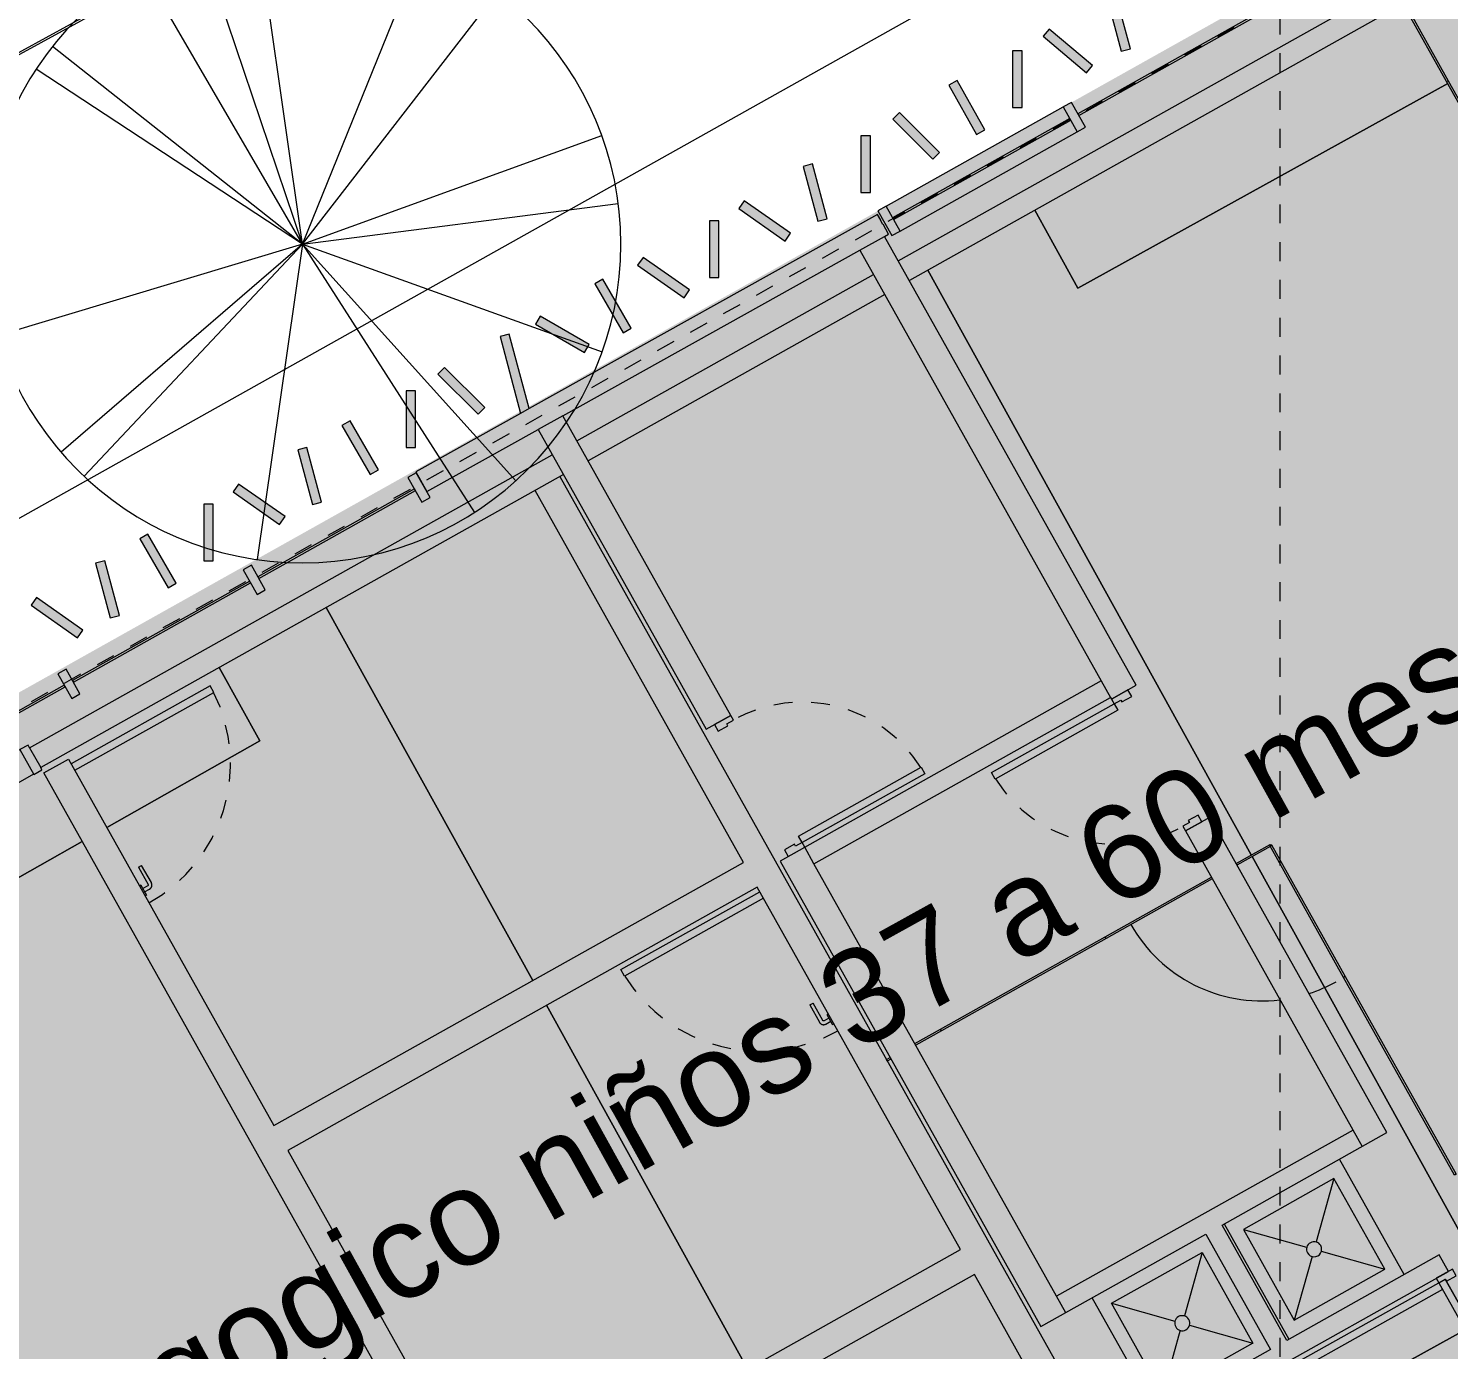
# Model space of a CAD drawing. Header units: metres. Extents: x -16.5 to 80.2, y 17.9 to 114.6.
# Drawn here: x 35.51 to 43.03, y 73.64 to 80.63 of the extents above; entities that cross this region are included whole.
import ezdxf

# ---------------------------------------------------------------- set-up
doc = ezdxf.new("R2010")
doc.units = ezdxf.units.M
doc.linetypes.add('LineaDiscontinua-1_5mm', pattern=[0.003, 0.0015, -0.0015])
doc.linetypes.add('LíneaDeRejilla', pattern=[0.021, 0.012, -0.003, 0.003, -0.003])
for name, color, linetype, lineweight in [('00_URB_HUELLA JARDÍN', 7, 'Continuous', 5), ('00_URB_ZONAS VERDES_NO CTA', 63, 'Continuous', 5), ('A-DETL-GENF', 92, 'Continuous', 5), ('A-GENM', 13, 'Continuous', 5), ('A-GLAZ-CURT', 52, 'Continuous', 9), ('A-GLAZ-CWMG', 51, 'Continuous', 13), ('A-MURO', 113, 'Continuous', 9), ('A-MURO-ACHU', 111, 'Continuous', 9), ('A-PISO', 51, 'Continuous', 9), ('A-PSAJ-ARBOL', 71, 'Continuous', 5), ('A-PUER', 31, 'Continuous', 5), ('A-PUER-MARC', 31, 'Continuous', 5), ('A-TEXT-NOTA', 2, 'Continuous', 5), ('A-VENT-CORT', 52, 'Continuous', 5), ('A-VENT-CORT-MARC', 51, 'Continuous', 5), ('A-WALL', 113, 'Continuous', 18), ('H-HID-APAR', 6, 'Continuous', 5), ('S-REJI', 1, 'Continuous', 5)]:
    doc.layers.add(name, color=color, linetype=linetype, lineweight=lineweight)
doc.styles.add('Arial_3', font='arial.ttf', dxfattribs={"height": 0.5})

# ---------------------------------------------------------------- blocks, each defined once
blk = doc.blocks.new('Panel de sistema - Vidrio-10-1619755-Nivel 2')
at = {"layer": 'A-VENT-CORT'}
for p, q in [((-0.5, 0.005), (0.5, 0.005)), ((-0.5, 0.005), (-0.5, -0.005)), ((0.5, 0.005), (0.5, -0.005)), ((0.5, -0.005), (-0.5, -0.005))]:
    blk.add_line(p, q, dxfattribs=at)
blk = doc.blocks.new('M_Door-Curtain-Wall-Single-Glass - M_Door-Curtain-Wall-Single-Glass-1594225-Nivel 2')
at = {"layer": 'A-PUER'}
for start, end in [(90.36112, 157.44273), (168.76279, 180)]:
    blk.add_arc((0.4, 0.0508), 0.8, start, end, dxfattribs=at)
blk = doc.blocks.new('Panel de sistema - Vidrio-10-1619760-Nivel 2')
at = {"layer": 'A-VENT-CORT'}
for p, q in [((-0.4, 0.005), (0.4, 0.005)), ((-0.4, 0.005), (-0.4, -0.005)), ((0.4, 0.005), (0.4, -0.005)), ((0.4, -0.005), (-0.4, -0.005))]:
    blk.add_line(p, q, dxfattribs=at)
blk = doc.blocks.new('Panel de sistema - Vidrio-10-1619761-Nivel 2')
at = {"layer": 'A-VENT-CORT'}
for p, q in [((-0.6, 0.005), (0.6, 0.005)), ((-0.6, 0.005), (-0.6, -0.005)), ((0.6, 0.005), (0.6, -0.005)), ((0.6, -0.005), (-0.6, -0.005))]:
    blk.add_line(p, q, dxfattribs=at)
blk = doc.blocks.new('Panel de sistema - Vidrio-10-1619762-Nivel 2')
at = {"layer": 'A-VENT-CORT'}
for p, q in [((-0.2188, 0.005), (0.2188, 0.005)), ((-0.2188, 0.005), (-0.2188, -0.005)), ((0.2188, 0.005), (0.2188, -0.005)), ((0.2188, -0.005), (-0.2188, -0.005))]:
    blk.add_line(p, q, dxfattribs=at)
blk = doc.blocks.new('Panel de sistema - Vidrio-10-V33-Nivel 2')
at = {"layer": 'A-VENT-CORT'}
for p, q in [((-0.5, 0.005), (-0.2936, 0.005)), ((-0.5, 0.005), (-0.5, -0.005)), ((-0.1436, 0.005), (0.5, 0.005)), ((0.5, 0.005), (0.5, -0.005)), ((-0.2936, -0.005), (-0.5, -0.005)), ((0.5, -0.005), (-0.1436, -0.005))]:
    blk.add_line(p, q, dxfattribs=at)
blk = doc.blocks.new('Panel de sistema - Vidrio-10-1619813-Nivel 2')
at = {"layer": 'A-VENT-CORT'}
for p, q in [((-0.1643, 0.005), (-0.0079, 0.005)), ((-0.1643, 0.005), (-0.1643, -0.005)), ((0.1421, 0.005), (0.1643, 0.005)), ((0.1643, 0.005), (0.1643, -0.005)), ((-0.0079, -0.005), (-0.1643, -0.005)), ((0.1643, -0.005), (0.1421, -0.005))]:
    blk.add_line(p, q, dxfattribs=at)
blk = doc.blocks.new('Puerta-Batiente-ConVentanaSuperior - 900x2200-HojaConDilataciones_3_-1601602-Nivel 2')
at = {"layer": 'A-PUER'}
for p, q in [((-0.422, -0.919), (-0.422, -0.075)), ((-0.382, -0.075), (-0.382, -0.919)), ((-0.382, -0.919), (-0.422, -0.919))]:
    blk.add_line(p, q, dxfattribs=at)
at = {"layer": 'A-PUER', "linetype": 'LineaDiscontinua-1_5mm'}
blk.add_arc((-0.422, -0.075), 0.844, 272.71646, 0, dxfattribs=at)
blk = doc.blocks.new('Manija-Horizontal-SinCerradura - 120-1601621-Nivel 2')
at = {"layer": 'A-PUER'}
for p, q in [((0.12, 0.008), (0.12, 0)), ((0.12, 0.008), (0.18, 0.008)), ((0.124, 0.008), (0.12, 0.008)), ((0.14, 0.038), (0.14, 0.008)), ((0.16, 0.008), (0.16, 0.038)), ((0.27, 0.063), (0.165, 0.063)), ((0.165, 0.043), (0.27, 0.043)), ((0.18, 0.008), (0.176, 0.008)), ((0.18, 0), (0.18, 0.008)), ((0.27, 0.063), (0.27, 0.043))]:
    blk.add_line(p, q, dxfattribs=at)
at = {"layer": 'A-PUER', "flags": 128}
for points in [[(0.165, 0.063), (0.164, 0.063), (0.163, 0.0629), (0.162, 0.0628), (0.161, 0.0627), (0.16, 0.0625), (0.1591, 0.0623), (0.1581, 0.062), (0.1571, 0.0617), (0.1562, 0.0614), (0.1553, 0.061), (0.1544, 0.0606), (0.1535, 0.0602), (0.1526, 0.0597), (0.1517, 0.0592), (0.1509, 0.0586), (0.1501, 0.0581), (0.1493, 0.0574), (0.1485, 0.0568), (0.1478, 0.0561), (0.1471, 0.0554), (0.1464, 0.0547), (0.1457, 0.0539), (0.1451, 0.0531), (0.1445, 0.0523), (0.144, 0.0515), (0.1434, 0.0507), (0.143, 0.0498), (0.1425, 0.0489), (0.1421, 0.048), (0.1417, 0.0471), (0.1414, 0.0461), (0.141, 0.0452), (0.1408, 0.0442), (0.1406, 0.0432), (0.1404, 0.0422), (0.1402, 0.0413), (0.1401, 0.0403), (0.14, 0.0393), (0.14, 0.0383), (0.14, 0.038)], [(0.16, 0.038), (0.16, 0.0382), (0.16, 0.0384), (0.16, 0.0386), (0.1601, 0.0388), (0.1601, 0.039), (0.1601, 0.0392), (0.1602, 0.0394), (0.1603, 0.0396), (0.1603, 0.0398), (0.1604, 0.0399), (0.1605, 0.0401), (0.1606, 0.0403), (0.1607, 0.0405), (0.1608, 0.0407), (0.1609, 0.0408), (0.161, 0.041), (0.1611, 0.0411), (0.1612, 0.0413), (0.1614, 0.0414), (0.1615, 0.0416), (0.1617, 0.0417), (0.1618, 0.0419), (0.162, 0.042), (0.1621, 0.0421), (0.1623, 0.0422), (0.1625, 0.0423), (0.1626, 0.0424), (0.1628, 0.0425), (0.163, 0.0426), (0.1632, 0.0427), (0.1634, 0.0427), (0.1636, 0.0428), (0.1638, 0.0428), (0.164, 0.0429), (0.1642, 0.0429), (0.1643, 0.043), (0.1645, 0.043), (0.1647, 0.043), (0.1649, 0.043), (0.165, 0.043)]]:
    blk.add_lwpolyline(points, dxfattribs=at)
blk = doc.blocks.new('Montante rectangular - 50x150-1633855-Nivel 2')
at = {"layer": 'A-VENT-CORT-MARC'}
for p, q in [((-0.05, -0.075), (-0.05, 0.075)), ((-0.05, 0.075), (0, 0.075)), ((0, 0.075), (0, 0.0618)), ((0, -0.075), (-0.05, -0.075)), ((0, -0.0582), (0, -0.075))]:
    blk.add_line(p, q, dxfattribs=at)
blk = doc.blocks.new('Montante rectangular - 50x150-1741023-Nivel 2')
at = {"layer": 'A-VENT-CORT-MARC'}
for p, q in [((34.7374, 76.4082), (35.4657, 76.8166)), ((35.539, 76.6858), (34.8107, 76.2774))]:
    blk.add_line(p, q, dxfattribs=at)
blk = doc.blocks.new('Puerta-Batiente-HojaLisa - 900x2200-V14-Nivel 2')
at = {"layer": 'A-PUER'}
for p, q in [((-0.382, 0.919), (-0.422, 0.919)), ((-0.422, 0.919), (-0.422, 0.075)), ((-0.382, 0.075), (-0.382, 0.919))]:
    blk.add_line(p, q, dxfattribs=at)
at = {"layer": 'A-PUER', "linetype": 'LineaDiscontinua-1_5mm'}
blk.add_arc((-0.422, 0.075), 0.844, 360, 87.28354, dxfattribs=at)
blk = doc.blocks.new('Manija-Horizontal-SinCerradura - 120-1041476-Nivel 2')
at = {"layer": 'A-PUER'}
for p, q in [((0.12, 0), (0.12, -0.008)), ((0.18, -0.008), (0.18, 0)), ((0.12, -0.008), (0.124, -0.008)), ((0.18, -0.008), (0.12, -0.008)), ((0.14, -0.008), (0.14, -0.038)), ((0.16, -0.038), (0.16, -0.008)), ((0.27, -0.043), (0.165, -0.043)), ((0.165, -0.063), (0.27, -0.063)), ((0.176, -0.008), (0.18, -0.008)), ((0.27, -0.043), (0.27, -0.063))]:
    blk.add_line(p, q, dxfattribs=at)
at = {"layer": 'A-PUER', "flags": 128}
for points in [[(0.14, -0.038), (0.14, -0.039), (0.1401, -0.04), (0.1402, -0.041), (0.1403, -0.042), (0.1405, -0.043), (0.1407, -0.0439), (0.141, -0.0449), (0.1413, -0.0459), (0.1416, -0.0468), (0.142, -0.0477), (0.1424, -0.0486), (0.1428, -0.0495), (0.1433, -0.0504), (0.1438, -0.0513), (0.1444, -0.0521), (0.1449, -0.0529), (0.1456, -0.0537), (0.1462, -0.0545), (0.1469, -0.0552), (0.1476, -0.0559), (0.1483, -0.0566), (0.1491, -0.0573), (0.1499, -0.0579), (0.1507, -0.0585), (0.1515, -0.059), (0.1523, -0.0596), (0.1532, -0.06), (0.1541, -0.0605), (0.155, -0.0609), (0.1559, -0.0613), (0.1569, -0.0616), (0.1578, -0.062), (0.1588, -0.0622), (0.1598, -0.0624), (0.1608, -0.0626), (0.1617, -0.0628), (0.1627, -0.0629), (0.1637, -0.063), (0.1647, -0.063), (0.165, -0.063)], [(0.165, -0.043), (0.1648, -0.043), (0.1646, -0.043), (0.1644, -0.043), (0.1642, -0.0429), (0.164, -0.0429), (0.1638, -0.0429), (0.1636, -0.0428), (0.1634, -0.0427), (0.1632, -0.0427), (0.1631, -0.0426), (0.1629, -0.0425), (0.1627, -0.0424), (0.1625, -0.0423), (0.1623, -0.0422), (0.1622, -0.0421), (0.162, -0.042), (0.1619, -0.0419), (0.1617, -0.0418), (0.1616, -0.0416), (0.1614, -0.0415), (0.1613, -0.0413), (0.1611, -0.0412), (0.161, -0.041), (0.1609, -0.0409), (0.1608, -0.0407), (0.1607, -0.0405), (0.1606, -0.0404), (0.1605, -0.0402), (0.1604, -0.04), (0.1603, -0.0398), (0.1603, -0.0396), (0.1602, -0.0394), (0.1602, -0.0392), (0.1601, -0.039), (0.1601, -0.0388), (0.16, -0.0387), (0.16, -0.0385), (0.16, -0.0383), (0.16, -0.0381), (0.16, -0.038)]]:
    blk.add_lwpolyline(points, dxfattribs=at)
blk = doc.blocks.new('DISPOSICIÓN URBANA JARDIN_dwg-1215257-Nivel 2')
at = {"layer": '00_URB_HUELLA JARDÍN', "color": 253}
for p, q in [((66.9492, 107.809), (69.9924, 106.0063)), ((67.0484, 103.5079), (65.1064, 104.6583)), ((69.0703, 102.3102), (67.1774, 103.4315)), ((64.6188, 102.9353), (63.9494, 101.7777))]:
    blk.add_line(p, q, dxfattribs=at)
at = {"layer": '00_URB_HUELLA JARDÍN', "color": 253, "flags": 128}
for points in [[(68.823, 110.0547), (67.6828, 108.1299), (67.2773, 108.3701)], [(70.001, 106.0012), (72.3568, 104.6057), (71.2363, 102.7141)], [(64.7782, 104.0972), (65.16, 103.871), (64.6939, 103.0651)]]:
    blk.add_lwpolyline(points, dxfattribs=at)
at = {"layer": '00_URB_ZONAS VERDES_NO CTA', "color": 254}
for p, q in [((69.9924, 106.0063), (66.9492, 107.809)), ((65.1064, 104.6583), (67.0484, 103.5079)), ((67.1774, 103.4315), (69.0703, 102.3102)), ((63.9494, 101.7777), (64.6188, 102.9353))]:
    blk.add_line(p, q, dxfattribs=at)
at = {"layer": '00_URB_ZONAS VERDES_NO CTA', "color": 254, "flags": 128}
for points in [[(67.2773, 108.3701), (67.6828, 108.1299), (68.823, 110.0547)], [(71.2363, 102.7141), (72.3568, 104.6057), (70.001, 106.0012)], [(64.6939, 103.0651), (65.16, 103.871), (64.7782, 104.0972)]]:
    blk.add_lwpolyline(points, dxfattribs=at)
blk = doc.blocks.new('Puerta-Batiente-ConDilataciones - 900x2200-3 Dilataciones-1189421-Nivel 2')
at = {"layer": 'A-GENM'}
for p, q in [((0.422, -0.035), (-0.422, -0.035)), ((-0.422, -0.075), (0.422, -0.075)), ((-0.422, -0.075), (0.422, -0.075)), ((-0.422, -0.075), (0.422, -0.075)), ((0.41, -0.035), (-0.41, -0.035)), ((0.41, -0.035), (-0.41, -0.035))]:
    blk.add_line(p, q, dxfattribs=at)
at = {"layer": 'A-PUER'}
for p, q in [((-0.422, -0.919), (-0.422, -0.075)), ((-0.422, -0.075), (-0.382, -0.075)), ((-0.382, -0.075), (-0.382, -0.919)), ((-0.382, -0.919), (-0.422, -0.919))]:
    blk.add_line(p, q, dxfattribs=at)
at = {"layer": 'A-PUER', "linetype": 'LineaDiscontinua-1_5mm'}
blk.add_arc((-0.422, -0.075), 0.844, 272.71646, 0, dxfattribs=at)
at = {"layer": 'A-PUER-MARC', "lineweight": 9}
for p, q in [((-0.41, 0.025), (-0.45, 0.025)), ((-0.45, 0.025), (-0.45, -0.075)), ((-0.41, -0.035), (-0.41, 0.025)), ((0.45, 0.025), (0.41, 0.025)), ((0.41, 0.025), (0.41, -0.035)), ((0.45, -0.075), (0.45, 0.025)), ((-0.45, -0.075), (-0.422, -0.075)), ((-0.422, -0.075), (-0.422, -0.035)), ((-0.422, -0.035), (-0.41, -0.035)), ((0.41, -0.035), (0.422, -0.035)), ((0.422, -0.035), (0.422, -0.075)), ((0.422, -0.075), (0.45, -0.075))]:
    blk.add_line(p, q, dxfattribs=at)
blk = doc.blocks.new('Puerta-Batiente-HojaLisa - 800x2200-V83-Nivel 2')
at = {"layer": 'A-PUER'}
for p, q in [((-0.372, -0.819), (-0.372, -0.075)), ((-0.372, -0.075), (-0.332, -0.075)), ((-0.332, -0.075), (-0.332, -0.819)), ((-0.332, -0.819), (-0.372, -0.819))]:
    blk.add_line(p, q, dxfattribs=at)
at = {"layer": 'A-PUER', "linetype": 'LineaDiscontinua-1_5mm'}
blk.add_arc((-0.372, -0.075), 0.744, 273.0819, 0, dxfattribs=at)
at = {"layer": 'A-PUER-MARC', "lineweight": 9}
for p, q in [((-0.36, 0.025), (-0.4, 0.025)), ((-0.4, 0.025), (-0.4, -0.075)), ((-0.36, -0.035), (-0.36, 0.025)), ((0.4, 0.025), (0.36, 0.025)), ((0.36, 0.025), (0.36, -0.035)), ((0.4, -0.075), (0.4, 0.025)), ((-0.4, -0.075), (-0.372, -0.075)), ((-0.372, -0.075), (-0.372, -0.035)), ((-0.372, -0.035), (-0.36, -0.035)), ((0.36, -0.035), (0.372, -0.035)), ((0.372, -0.035), (0.372, -0.075)), ((0.372, -0.075), (0.4, -0.075))]:
    blk.add_line(p, q, dxfattribs=at)
blk = doc.blocks.new('M_RPC Tree - Deciduous - Scarlet Oak - 6 mts-V99-Nivel 2')
at = {"layer": 'A-PSAJ-ARBOL'}
for q in [(-0.2391, 1.6695), (-0.5395, 1.5979), (0.6341, 1.5628), (-0.8483, 1.4577), (1.0322, 1.3338), (-1.3227, 1.0464), (-1.4088, 0.9271), (1.5855, 0.5751), (1.6727, 0.2154), (-1.6152, -0.4853), (-1.2773, -1.1013), (-1.1555, -1.2285), (-0.2396, -1.6694), (0.9105, -1.4196), (1.1293, -1.2526), (1.5873, -0.5699)]:
    blk.add_line((0, 0), q, dxfattribs=at)
for start, end in [(360, 180), (180, 360)]:
    blk.add_arc((0, 0), 1.6865, start, end, dxfattribs=at)
blk = doc.blocks.new('Panel de sistema - Vidrio-10-1532750-Nivel 2')
at = {"layer": 'A-GLAZ-CURT'}
for p, q in [((0.5375, 0.005), (-0.5375, 0.005)), ((-0.5375, 0.005), (-0.5375, -0.005)), ((0.5375, -0.005), (0.5375, 0.005)), ((-0.5375, -0.005), (0.5375, -0.005))]:
    blk.add_line(p, q, dxfattribs=at)
blk = doc.blocks.new('Montante rectangular - 50x150-1716499-Nivel 2')
at = {"layer": 'A-GLAZ-CWMG'}
for p, q in [((-0.05, 0.075), (0, 0.075)), ((-0.05, -0.075), (-0.05, 0.075)), ((0, 0.075), (0, -0.075)), ((0, -0.075), (-0.05, -0.075))]:
    blk.add_line(p, q, dxfattribs=at)
blk = doc.blocks.new('Panel de sistema - Vidrio-10-1731933-Nivel 2')
at = {"layer": 'A-GLAZ-CURT'}
for p, q in [((0.5375, 0.005), (-0.5375, 0.005)), ((-0.5375, 0.005), (-0.5375, -0.005)), ((0.5375, -0.005), (0.5375, 0.005)), ((-0.5375, -0.005), (0.5375, -0.005))]:
    blk.add_line(p, q, dxfattribs=at)
blk = doc.blocks.new('Montante rectangular - 50x150-1731929-Nivel 2')
at = {"layer": 'A-GLAZ-CWMG'}
for p, q in [((-0.025, 0.075), (0.025, 0.075)), ((-0.025, -0.075), (-0.025, 0.075)), ((0.025, 0.075), (0.025, -0.075)), ((0.025, -0.075), (-0.025, -0.075))]:
    blk.add_line(p, q, dxfattribs=at)
blk = doc.blocks.new('Panel de sistema - Vidrio-10-1115117-Nivel 2')
at = {"layer": 'A-GLAZ-CURT'}
for p, q in [((0.475, 0.005), (-0.475, 0.005)), ((-0.475, 0.005), (-0.475, -0.005)), ((0.475, -0.005), (0.475, 0.005)), ((-0.475, -0.005), (0.475, -0.005))]:
    blk.add_line(p, q, dxfattribs=at)
blk = doc.blocks.new('Montante rectangular - 50x150-1351318-Nivel 2')
at = {"layer": 'A-GLAZ-CWMG'}
for p, q in [((-0.025, 0.075), (0.025, 0.075)), ((-0.025, -0.075), (-0.025, 0.075)), ((0.025, 0.075), (0.025, -0.075)), ((0.025, -0.075), (-0.025, -0.075))]:
    blk.add_line(p, q, dxfattribs=at)
blk = doc.blocks.new('Montante rectangular - 50x150-1532670-Nivel 2')
at = {"layer": 'A-VENT-CORT-MARC'}
for p, q in [((40.0522, 79.6927), (40.9898, 80.2184)), ((40.1256, 79.5618), (41.0632, 80.0876))]:
    blk.add_line(p, q, dxfattribs=at)
blk = doc.blocks.new('M_Shower Stall-2D - Poceta aseol-2D 70_70-V137-Nivel 2')
at = {"layer": 'H-HID-APAR'}
for p, q in [((0, 0), (0, 0.7)), ((0.075, 0.625), (0.3211, 0.3789)), ((0.075, 0.075), (0.075, 0.625)), ((0.075, 0.625), (0.625, 0.625)), ((0.625, 0.625), (0.3789, 0.3789)), ((0.625, 0.625), (0.625, 0.075)), ((0.3224, 0.3224), (0.075, 0.075)), ((0.3776, 0.3224), (0.625, 0.075)), ((0.625, 0.075), (0.075, 0.075))]:
    blk.add_line(p, q, dxfattribs=at)
for start, end in [(360, 180), (180, 360)]:
    blk.add_arc((0.35, 0.35), 0.04, start, end, dxfattribs=at)
blk = doc.blocks.new('M_Shower Stall-2D - Poceta aseol-2D 70_70-V140-Nivel 2')
at = {"layer": 'H-HID-APAR'}
for p, q in [((0, 0), (0, -0.7)), ((0.7, -0.7), (0.7, 0)), ((0.3224, -0.3224), (0.075, -0.075)), ((0.625, -0.075), (0.075, -0.075)), ((0.075, -0.075), (0.075, -0.625)), ((0.3776, -0.3224), (0.625, -0.075)), ((0.625, -0.625), (0.625, -0.075)), ((0.075, -0.625), (0.3211, -0.3789)), ((0.625, -0.625), (0.3789, -0.3789)), ((0.075, -0.625), (0.625, -0.625))]:
    blk.add_line(p, q, dxfattribs=at)
for start, end in [(0, 180), (180, 0)]:
    blk.add_arc((0.35, -0.35), 0.04, start, end, dxfattribs=at)

msp = doc.modelspace()

# ---------------------------------------------------------------- hatches: boundary and pattern name
at = {"layer": 'A-DETL-GENF'}
h = msp.add_hatch(color=7, dxfattribs=at)
h.paths.add_polyline_path([(31.332, 66.0347), (32.9021, 66.9148), (32.7058, 67.265), (32.8366, 67.3384), (32.9596, 67.119), (33.0031, 67.1434), (32.4163, 68.1901), (33.9865, 69.0703), (34.5732, 68.0235), (37.3211, 69.5638), (33.7341, 75.963), (33.8649, 76.0364), (37.452, 69.6372), (39.9841, 71.0566), (40.059, 70.9266), (41.8868, 71.9512), (41.7029, 72.2794), (41.8337, 72.3527), (42.0177, 72.0245), (43.5878, 72.9046), (43.4038, 73.2328), (43.5347, 73.3062), (43.6453, 73.1088), (43.6888, 73.1332), (43.102, 74.18), (44.6722, 75.0601), (45.2589, 74.0133), (48.0068, 75.5536), (44.476, 81.8571), (44.4734, 81.8571), (44.4129, 81.965), (44.1512, 81.8183), (44.0772, 81.9489), (38.1593, 78.6316), (38.1619, 78.6218), (38.1168, 78.5967), (38.1143, 78.6063), (27.4605, 72.6344), (27.5192, 72.5298), (27.6501, 72.6031), (28.9892, 70.2141), (28.8584, 70.1408), (29.2495, 69.4429), (29.3804, 69.5163), (30.3167, 67.8458), (30.1859, 67.7724), (31.0048, 66.3115), (31.1356, 66.3849), (31.3187, 66.0583)], flags=0)
h.paths.add_polyline_path([(31.8869, 68.7259), (30.5105, 71.1815), (30.6413, 71.2548), (32.0177, 68.7993)], flags=0)
h.paths.add_polyline_path([(30.1193, 71.8793), (29.2202, 73.4833), (29.351, 73.5566), (30.2501, 71.9527), (30.2065, 71.9282)], flags=0)
h.paths.add_polyline_path([(40.8716, 73.7623), (39.4903, 76.2266), (39.6211, 76.2999), (41.0025, 73.8356), (40.9536, 73.8082)], flags=0)
h.paths.add_polyline_path([(42.5726, 74.7158), (41.6362, 76.3862), (41.7671, 76.4596), (42.7035, 74.7891), (42.6835, 74.7779)], flags=0)
h.paths.add_polyline_path([(39.0991, 76.9244), (38.2097, 78.5111), (38.3407, 78.5841), (39.2299, 76.9978), (39.1427, 76.9489)], flags=0)
h.paths.add_polyline_path([(41.2451, 77.0841), (39.913, 79.4604), (40.0441, 79.5334), (41.3759, 77.1574), (41.2607, 77.0928)], flags=0)
h.paths.add_polyline_path([(44.6198, 81.8002), (44.6635, 81.8247), (44.6488, 81.8508), (44.6051, 81.8263), (44.6193, 81.8011)], flags=0)
at = {"layer": 'A-MURO-ACHU'}
for points in [[(41.2966, 80.514), (41.3449, 80.5269), (41.2673, 80.8167), (41.219, 80.8038), (41.2447, 80.7076)], [(41.1132, 80.3998), (41.1453, 80.4381), (40.9155, 80.6309), (40.8834, 80.5926), (41.0677, 80.4379)], [(40.7217, 80.2153), (40.7717, 80.2153), (40.7717, 80.5153), (40.7217, 80.5153), (40.7217, 80.2184)], [(40.5307, 80.0723), (40.5743, 80.0967), (40.4276, 80.3584), (40.384, 80.334), (40.483, 80.1574)], [(40.3, 79.9416), (40.3353, 79.977), (40.1231, 80.1891), (40.0878, 80.1537)], [(39.9689, 79.7653), (39.9689, 80.0653), (39.9189, 80.0653), (39.9189, 79.7653)], [(39.691, 79.614), (39.7393, 79.6269), (39.6617, 79.9167), (39.6134, 79.9038), (39.6814, 79.6497)], [(39.5173, 79.5088), (39.546, 79.5498), (39.3002, 79.7219), (39.2715, 79.6809), (39.316, 79.6497)], [(39.1161, 79.3153), (39.1661, 79.3153), (39.1661, 79.6153), (39.1161, 79.6153), (39.1161, 79.4604)], [(38.9821, 79.2088), (39.0108, 79.2498), (38.765, 79.4219), (38.7363, 79.3809)], [(38.6593, 79.0229), (38.7026, 79.0479), (38.5526, 79.3078), (38.5093, 79.2828)], [(38.4557, 78.9187), (38.4807, 78.962), (38.2209, 79.112), (38.1959, 79.0687), (38.3291, 78.9918)], [(38.1168, 78.5967), (38.1619, 78.6218), (38.0561, 79.0167), (38.0078, 79.0038), (38.116, 78.5998)], [(37.8915, 78.5916), (37.9269, 78.6269), (37.7148, 78.8391), (37.6794, 78.8037), (37.8864, 78.5967)], [(37.5605, 78.4153), (37.5598, 78.7153), (37.5105, 78.7153), (37.5105, 78.4153), (37.5598, 78.4153)], [(37.3213, 78.2729), (37.3646, 78.2979), (37.2146, 78.5577), (37.1713, 78.5327)], [(37.015, 78.114), (37.0633, 78.1269), (36.9857, 78.4167), (36.9374, 78.4038), (36.9929, 78.1965)], [(36.8413, 78.0088), (36.87, 78.0498), (36.6242, 78.2218), (36.5955, 78.1809), (36.7262, 78.0894)], [(36.4901, 77.8153), (36.4901, 78.1153), (36.4401, 78.1153), (36.4401, 77.8153)], [(36.2509, 77.6729), (36.2942, 77.6979), (36.1442, 77.9577), (36.1009, 77.9327), (36.2309, 77.7075)], [(35.9446, 77.514), (35.9929, 77.5269), (35.9153, 77.8167), (35.867, 77.8038), (35.925, 77.5872)], [(35.7709, 77.4088), (35.7996, 77.4498), (35.5538, 77.6219), (35.5251, 77.5809), (35.7449, 77.427)]]:
    msp.add_hatch(color=256, dxfattribs=at).paths.add_polyline_path(points, flags=0)
h = msp.add_hatch(color=256, dxfattribs=at)
h.paths.add_polyline_path([(42.5726, 74.7158), (42.7035, 74.7891), (41.7671, 76.4596), (41.6362, 76.3862), (42.5378, 74.7779)], flags=0)
h.paths.add_polyline_path([(41.2451, 77.0841), (41.3759, 77.1574), (40.0441, 79.5334), (39.913, 79.4604), (41.2401, 77.0928)], flags=0)
h = msp.add_hatch(color=256, dxfattribs=at)
h.paths.add_polyline_path([(40.8716, 73.7623), (41.0025, 73.8356), (39.6211, 76.2999), (39.4903, 76.2266), (40.059, 75.2119)], flags=0)
h.paths.add_polyline_path([(39.0991, 76.9244), (39.2299, 76.9978), (38.3407, 78.5841), (38.2097, 78.5111), (38.8459, 77.376)], flags=0)

# ---------------------------------------------------------------- linework, layer by layer
at = {"layer": 'A-MURO'}
for p, q in [((40.1164, 79.4043), (44.4782, 81.8493)), ((44.5366, 81.7444), (40.1751, 79.2996)), ((38.4154, 78.4508), (39.9856, 79.331)), ((40.0443, 79.2263), (38.4741, 78.3462)), ((35.5175, 76.8264), (38.2846, 78.3775)), ((38.3433, 78.2728), (35.5762, 76.7218)), ((38.3239, 78.262), (41.793, 72.0732)), ((39.2967, 76.2198), (38.1931, 78.1886)), ((35.5175, 76.8264), (35.5762, 76.7218)), ((35.5923, 76.693), (35.7232, 76.7663)), ((35.7232, 76.7663), (36.8107, 74.8262)), ((39.0464, 70.5309), (35.5923, 76.693)), ((36.8107, 74.8262), (39.2967, 76.2198)), ((39.3701, 76.0889), (36.884, 74.6954)), ((40.4458, 74.1699), (39.3701, 76.0889)), ((36.884, 74.6954), (37.9597, 72.7763)), ((37.9597, 72.7763), (40.4458, 74.1699)), ((40.5191, 74.039), (38.0331, 72.6455)), ((41.0047, 73.1728), (40.5191, 74.039)), ((41.0025, 73.8356), (40.9536, 73.9228))]:
    msp.add_line(p, q, dxfattribs=at)
at = {"layer": 'A-PISO'}
for p, q in [((53.2972, 90.2289), (26.9282, 75.8394)), ((26.9878, 75.8729), (53.2306, 90.2289)), ((43.6847, 82.6505), (-1.2355, 57.4707))]:
    msp.add_line(p, q, dxfattribs=at)
at = {"layer": 'A-WALL'}
for p, q in [((41.219, 80.8038), (41.2966, 80.514)), ((41.3449, 80.5269), (41.2673, 80.8167)), ((40.9155, 80.6309), (40.8834, 80.5926)), ((41.1453, 80.4381), (40.9155, 80.6309)), ((40.8834, 80.5926), (41.1132, 80.3998)), ((41.2966, 80.514), (41.3449, 80.5269)), ((40.7717, 80.5153), (40.7217, 80.5153)), ((40.7217, 80.5153), (40.7217, 80.2153)), ((40.7717, 80.2153), (40.7717, 80.5153)), ((41.1132, 80.3998), (41.1453, 80.4381)), ((40.4276, 80.3584), (40.384, 80.334)), ((40.384, 80.334), (40.5307, 80.0723)), ((40.5743, 80.0967), (40.4276, 80.3584)), ((40.1231, 80.1891), (40.0878, 80.1537)), ((40.0878, 80.1537), (40.3, 79.9416)), ((40.3353, 79.977), (40.1231, 80.1891)), ((40.7217, 80.2153), (40.7717, 80.2153)), ((40.5307, 80.0723), (40.5743, 80.0967)), ((39.9689, 80.0653), (39.9189, 80.0653)), ((39.9189, 80.0653), (39.9189, 79.7653)), ((39.9689, 79.7653), (39.9689, 80.0653)), ((40.3, 79.9416), (40.3353, 79.977)), ((39.6617, 79.9167), (39.6134, 79.9038)), ((39.6134, 79.9038), (39.691, 79.614)), ((39.7393, 79.6269), (39.6617, 79.9167)), ((39.3002, 79.7219), (39.2715, 79.6809)), ((39.546, 79.5498), (39.3002, 79.7219)), ((39.9189, 79.7653), (39.9689, 79.7653)), ((40.0064, 79.6497), (38.1619, 78.6218)), ((39.2715, 79.6809), (39.5173, 79.5088)), ((39.691, 79.614), (39.7393, 79.6269)), ((40.0234, 79.6192), (40.0064, 79.6497)), ((39.1661, 79.6153), (39.1161, 79.6153)), ((39.1161, 79.6153), (39.1161, 79.3153)), ((39.1661, 79.3153), (39.1661, 79.6153)), ((39.5173, 79.5088), (39.546, 79.5498)), ((40.0221, 79.6185), (40.0234, 79.6192)), ((40.0343, 79.5967), (40.0221, 79.6185)), ((40.0356, 79.5973), (40.0343, 79.5967)), ((40.0648, 79.5449), (40.0356, 79.5973)), ((40.0441, 79.5334), (40.0648, 79.5449)), ((41.3759, 77.1574), (40.0441, 79.5334)), ((38.3407, 78.5841), (39.913, 79.4604)), ((38.765, 79.4219), (38.7363, 79.3809)), ((39.0108, 79.2498), (38.765, 79.4219)), ((39.913, 79.4604), (41.1912, 77.1801)), ((38.7363, 79.3809), (38.9821, 79.2088)), ((38.5526, 79.3078), (38.5093, 79.2828)), ((38.5093, 79.2828), (38.6593, 79.0229)), ((38.7026, 79.0479), (38.5526, 79.3078)), ((38.9821, 79.2088), (39.0108, 79.2498)), ((39.1161, 79.3153), (39.1661, 79.3153)), ((38.2209, 79.112), (38.1959, 79.0687)), ((38.4807, 78.962), (38.2209, 79.112)), ((38.1959, 79.0687), (38.4557, 78.9187)), ((38.6593, 79.0229), (38.7026, 79.0479)), ((38.0561, 79.0167), (38.0078, 79.0038)), ((38.0078, 79.0038), (38.1168, 78.5967)), ((38.1619, 78.6218), (38.0561, 79.0167)), ((38.4557, 78.9187), (38.4807, 78.962)), ((37.7148, 78.8391), (37.6794, 78.8037)), ((37.6794, 78.8037), (37.8915, 78.5916)), ((37.9269, 78.6269), (37.7148, 78.8391)), ((37.5605, 78.7153), (37.5105, 78.7153)), ((37.5105, 78.7153), (37.5105, 78.4153)), ((37.5605, 78.4153), (37.5605, 78.7153)), ((38.1168, 78.5967), (37.5615, 78.2872)), ((37.8915, 78.5916), (37.9269, 78.6269)), ((39.2299, 76.9978), (38.3407, 78.5841)), ((37.2146, 78.5577), (37.1713, 78.5327)), ((37.1713, 78.5327), (37.3213, 78.2729)), ((37.3646, 78.2979), (37.2146, 78.5577)), ((37.6199, 78.1824), (38.2097, 78.5111)), ((38.2097, 78.5111), (39.0991, 76.9244)), ((36.9857, 78.4167), (36.9374, 78.4038)), ((36.9374, 78.4038), (37.015, 78.114)), ((37.0633, 78.1269), (36.9857, 78.4167)), ((37.5105, 78.4153), (37.5605, 78.4153)), ((37.3213, 78.2729), (37.3646, 78.2979)), ((37.5615, 78.2872), (37.6199, 78.1824)), ((36.6242, 78.2218), (36.5955, 78.1809)), ((36.87, 78.0498), (36.6242, 78.2218)), ((36.5955, 78.1809), (36.8413, 78.0088)), ((37.015, 78.114), (37.0633, 78.1269)), ((36.4901, 78.1153), (36.4401, 78.1153)), ((36.4401, 78.1153), (36.4401, 77.8153)), ((36.4901, 77.8153), (36.4901, 78.1153)), ((36.8413, 78.0088), (36.87, 78.0498)), ((36.1442, 77.9577), (36.1009, 77.9327)), ((36.1009, 77.9327), (36.2509, 77.6729)), ((36.2942, 77.6979), (36.1442, 77.9577)), ((35.9153, 77.8167), (35.867, 77.8038)), ((35.867, 77.8038), (35.9446, 77.514)), ((35.9929, 77.5269), (35.9153, 77.8167)), ((36.4401, 77.8153), (36.4901, 77.8153)), ((36.2509, 77.6729), (36.2942, 77.6979)), ((35.5538, 77.6219), (35.5251, 77.5809)), ((35.7996, 77.4498), (35.5538, 77.6219)), ((35.5251, 77.5809), (35.7709, 77.4088)), ((35.9446, 77.514), (35.9929, 77.5269)), ((35.7709, 77.4088), (35.7996, 77.4498)), ((41.1912, 77.1801), (39.4903, 76.2266)), ((41.2451, 77.0841), (41.3759, 77.1574)), ((39.67, 76.2127), (41.2401, 77.0928)), ((41.2401, 77.0928), (41.2451, 77.0841)), ((39.0991, 76.9244), (39.2299, 76.9978)), ((41.7671, 76.4596), (41.6362, 76.3862)), ((42.7035, 74.7891), (41.7671, 76.4596)), ((41.6362, 76.3862), (42.5726, 74.7158)), ((39.4903, 76.2266), (40.8716, 73.7623)), ((40.9536, 73.9228), (39.67, 76.2127)), ((42.5237, 74.803), (40.9536, 73.9228)), ((41.8311, 74.3001), (42.7035, 74.7891)), ((42.1734, 73.6895), (41.8311, 74.3001)), ((40.8716, 73.7623), (41.7439, 74.2512)), ((41.7439, 74.2512), (42.0862, 73.6406)), ((42.9803, 74.1418), (42.1734, 73.6895)), ((43.0292, 74.0546), (42.9803, 74.1418)), ((41.2628, 73.0644), (43.0292, 74.0546)), ((42.0862, 73.6406), (41.2139, 73.1517))]:
    msp.add_line(p, q, dxfattribs=at)
at = {"layer": 'A-WALL', "lineweight": 9}
for p, q in [((39.913, 79.4604), (40.0441, 79.5334)), ((38.1619, 78.6218), (38.1168, 78.5967)), ((38.3407, 78.5841), (38.2097, 78.5111)), ((41.1912, 77.1801), (41.2401, 77.0928)), ((39.67, 76.2127), (39.6211, 76.2999))]:
    msp.add_line(p, q, dxfattribs=at)
at = {"layer": 'S-REJI', "linetype": 'LíneaDeRejilla'}
for p, q in [((49.9188, 85.1373), (-1.1299, 56.5223)), ((42.1365, 84.9026), (42.1365, 51.5456))]:
    msp.add_line(p, q, dxfattribs=at)

# ---------------------------------------------------------------- block references
at = {"layer": 'A-PSAJ-ARBOL'}
msp.add_blockref('M_RPC Tree - Deciduous - Scarlet Oak - 6 mts-V99-Nivel 2', (36.9615, 79.4921), dxfattribs=at)
at = {"layer": 'A-PUER'}
for name, p, rotation in [('Puerta-Batiente-HojaLisa - 800x2200-V83-Nivel 2', (39.3601, 76.6122), 119.2725903057571), ('Puerta-Batiente-HojaLisa - 900x2200-V14-Nivel 2', (35.8778, 76.3371), 299.2725903057573), ('Puerta-Batiente-HojaLisa - 800x2200-V83-Nivel 2', (41.5061, 76.7718), 299.2725903057571), ('M_Door-Curtain-Wall-Single-Glass - M_Door-Curtain-Wall-Single-Glass-1594225-Nivel 2', (42.2827, 75.9619), 119.272590305761), ('Manija-Horizontal-SinCerradura - 120-1041476-Nivel 2', (36.1877, 75.9376), 119.2725903057575), ('Puerta-Batiente-ConVentanaSuperior - 900x2200-HojaConDilataciones_3_-1601602-Nivel 2', (39.6555, 75.7331), 299.2725903057649), ('Manija-Horizontal-SinCerradura - 120-1601621-Nivel 2', (39.8346, 75.2602), 119.2725903057647), ('Puerta-Batiente-ConDilataciones - 900x2200-3 Dilataciones-1189421-Nivel 2', (43.2492, 73.662), 299.2725903057571)]:
    msp.add_blockref(name, p, dxfattribs=dict(at, rotation=rotation))
at = {"layer": 'A-VENT-CORT'}
for name, p, rotation in [('Panel de sistema - Vidrio-10-1532750-Nivel 2', (41.539, 80.4404), 209.2818500211667), ('Panel de sistema - Vidrio-10-1619762-Nivel 2', (42.9166, 80.546), 119.2633305903556), ('Panel de sistema - Vidrio-10-1619755-Nivel 2', (43.268, 79.9189), 119.2633305903556), ('Panel de sistema - Vidrio-10-1731933-Nivel 2', (40.5577, 79.8901), 209.2818500211667), ('Panel de sistema - Vidrio-10-1115117-Nivel 2', (37.143, 77.9599), 29.27303577380941), ('Panel de sistema - Vidrio-10-1532750-Nivel 2', (36.2162, 77.4404), 29.27303577380941), ('Panel de sistema - Vidrio-10-1532750-Nivel 2', (35.2348, 76.8903), 29.27303577380941), ('Panel de sistema - Vidrio-10-V33-Nivel 2', (41.6509, 76.0663), 209.272590305765), ('Panel de sistema - Vidrio-10-1619760-Nivel 2', (42.2827, 75.9619), 299.2725903057611), ('Panel de sistema - Vidrio-10-1619755-Nivel 2', (40.7786, 75.5773), 209.272590305765), ('Panel de sistema - Vidrio-10-1619761-Nivel 2', (42.7716, 75.0895), 299.2725903057611), ('Panel de sistema - Vidrio-10-1619813-Nivel 2', (40.1992, 75.2525), 209.272590305765)]:
    msp.add_blockref(name, p, dxfattribs=dict(at, rotation=rotation))
at = {"layer": 'A-VENT-CORT-MARC', "extrusion": (0, 0, -1)}
for name, p, rotation in [('Montante rectangular - 50x150-1731929-Nivel 2', (-41.0483, 80.1653), 330.7181499788334), ('Montante rectangular - 50x150-1731929-Nivel 2', (-40.0671, 79.615), 330.7181499788334), ('Montante rectangular - 50x150-1716499-Nivel 2', (-37.601, 78.2166), 150.7269642261906), ('Montante rectangular - 50x150-1351318-Nivel 2', (-36.7068, 77.7154), 150.7269642261906), ('Montante rectangular - 50x150-1351318-Nivel 2', (-35.7255, 77.1653), 150.7269642261906), ('Montante rectangular - 50x150-1633855-Nivel 2', (-35.546, 76.7756), 150.7181499788333)]:
    msp.add_blockref(name, p, dxfattribs=dict(at, rotation=rotation))
at = {"layer": 'A-VENT-CORT-MARC'}
for name in ['Montante rectangular - 50x150-1532670-Nivel 2', 'Montante rectangular - 50x150-1741023-Nivel 2']:
    msp.add_blockref(name, (0, 0), dxfattribs=at)
at = {"layer": 'H-HID-APAR'}
for name, p, rotation in [('DISPOSICIÓN URBANA JARDIN_dwg-1215257-Nivel 2', (-72.0328, 20.2563), 329.59469028066), ('M_Shower Stall-2D - Poceta aseol-2D 70_70-V140-Nivel 2', (42.794, 74.0374), 209.2725903057566), ('M_Shower Stall-2D - Poceta aseol-2D 70_70-V137-Nivel 2', (41.4856, 73.3039), 29.27259030575632)]:
    msp.add_blockref(name, p, dxfattribs=dict(at, rotation=rotation))

# ---------------------------------------------------------------- texts
at = {"layer": 'A-TEXT-NOTA', "color": 7, "insert": (32.0002, 71.4117), "char_height": 0.5, "width": 16.554847, "attachment_point": 1, "rotation": 28.98334, "style": 'Arial_3'}
msp.add_mtext('ambiente pedagogico niños 37 a 60 meses', dxfattribs=at)

doc.saveas('drawing.dxf')
